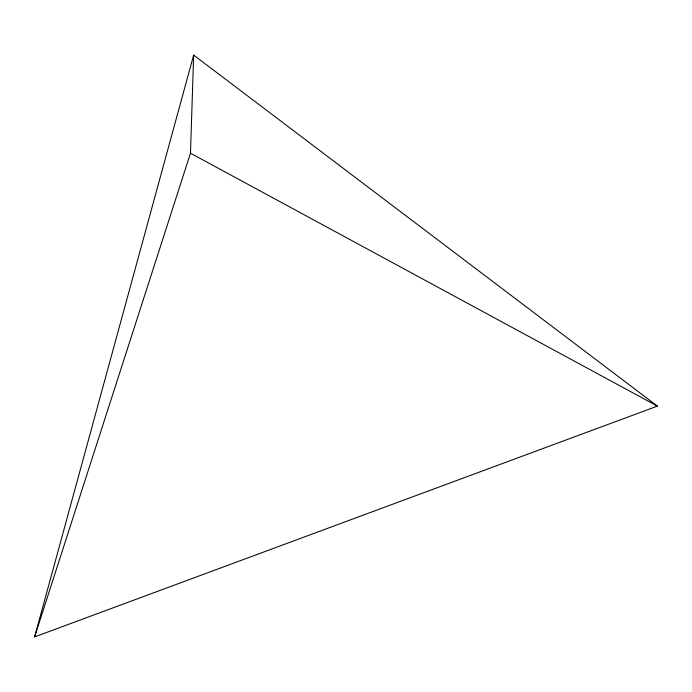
<?xml version="1.0" encoding="UTF-8"?>
<svg xmlns="http://www.w3.org/2000/svg" width="692" height="692" viewBox="0 0 692 692"><rect width="100%" height="100%" fill="white"/><g stroke="black" fill="none" stroke-linecap="round" stroke-linejoin="round"><path stroke-width="1.04" d="M34.6 636.917L190.482 153.191L193.656 55.083L657.4 406.118L34.6 636.917L193.656 55.083M190.482 153.191L657.4 406.118"/></g></svg>
